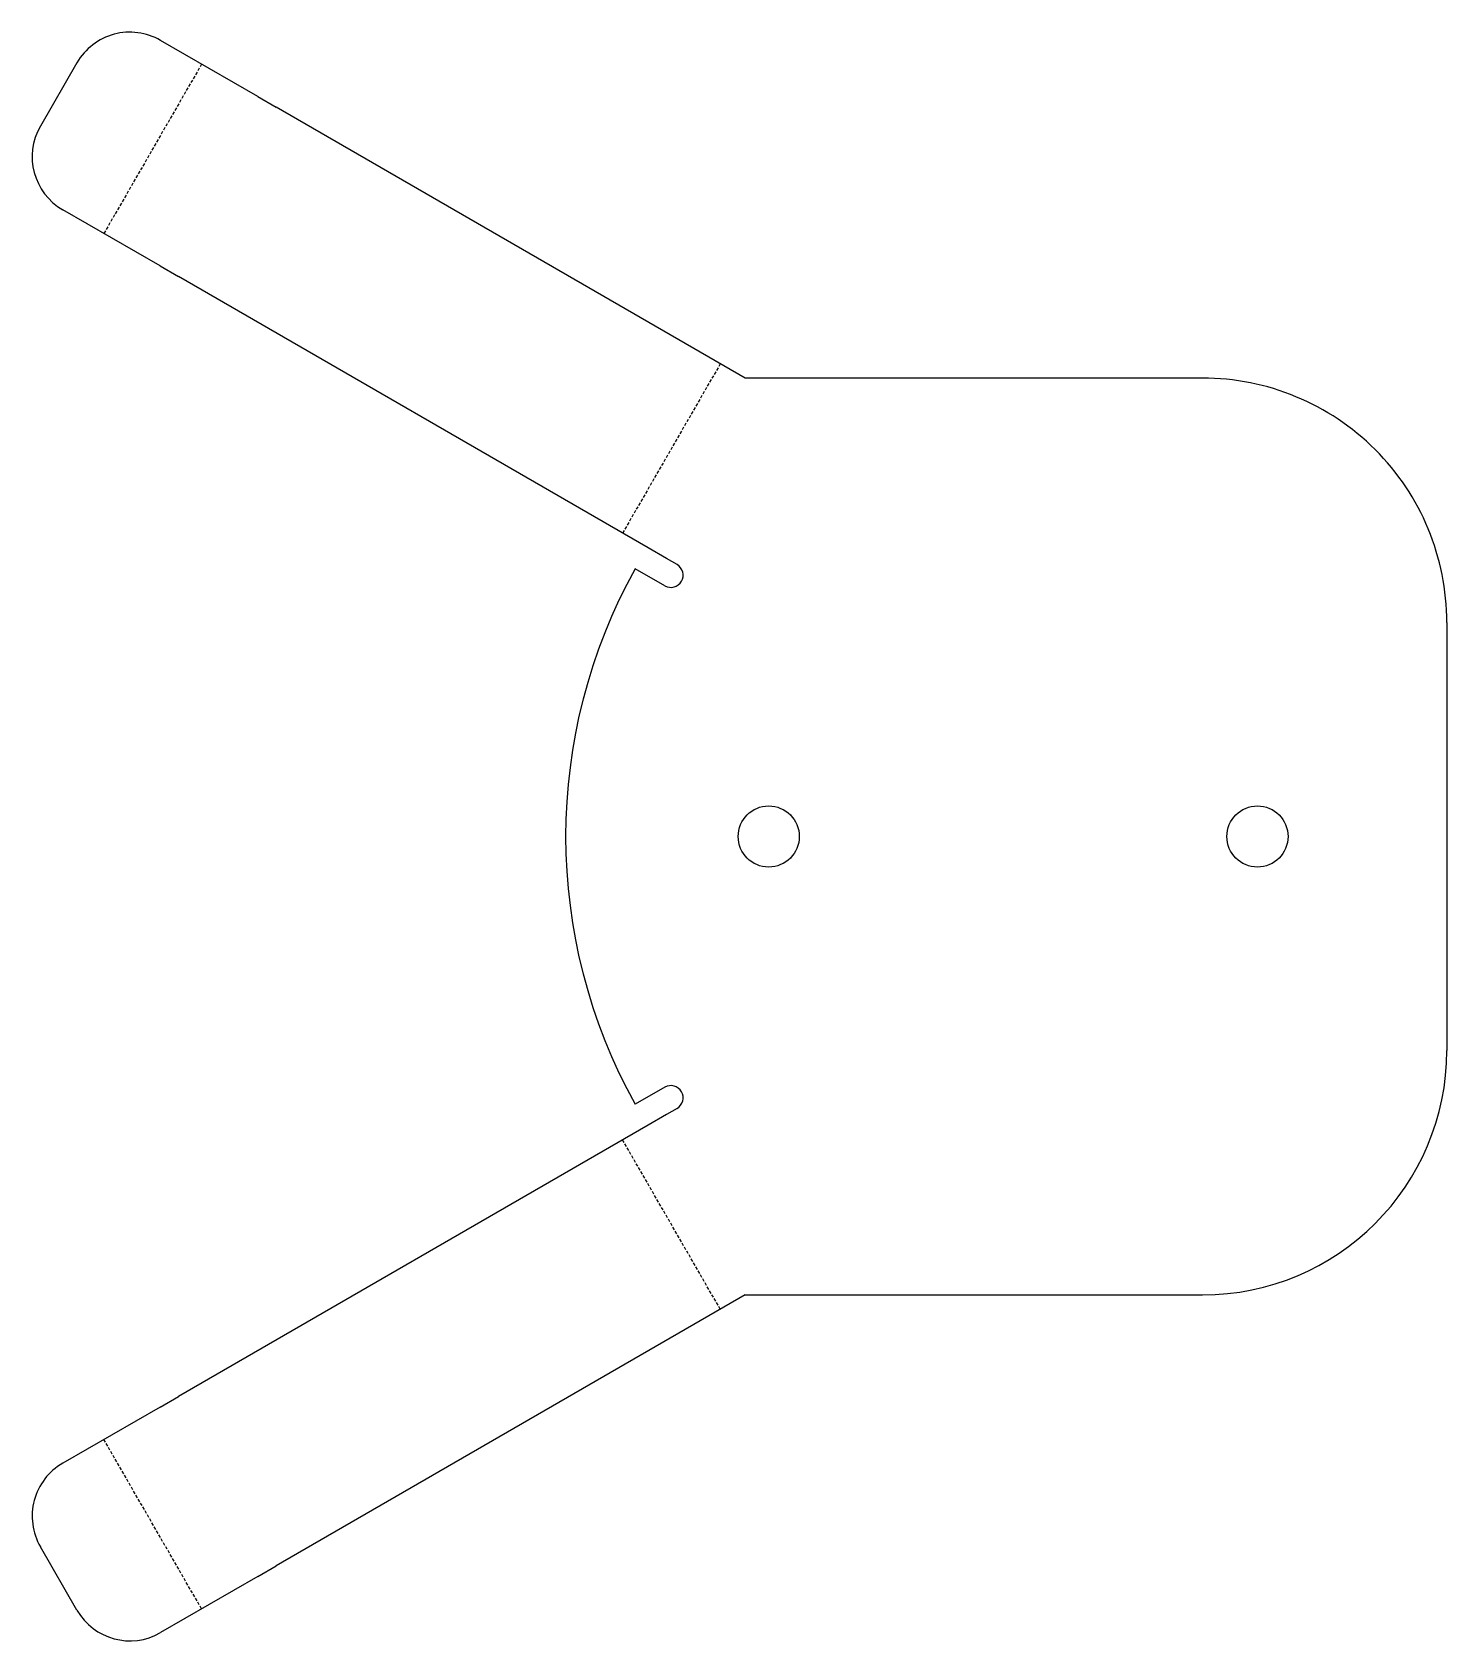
# Model space of a CAD drawing. Header units: inches. Extents: x -42 to 73, y -86 to 46.
import ezdxf

# ---------------------------------------------------------------- set-up
doc = ezdxf.new("R2010")
doc.units = ezdxf.units.IN
doc.header["$MEASUREMENT"] = 0
doc.linetypes.add('HIDDEN', pattern=[0.375, 0.25, -0.125])
doc.layers.get('0').update_dxf_attribs({"color": 40})
doc.layers.add('Bending', color=4, linetype='HIDDEN')

msp = doc.modelspace()

# ---------------------------------------------------------------- linework, layer by layer
for p, q in [((-23.862212, 40.479776), (-31.829645, 45.079776)), ((-38.659772, 43.249649), (-41.659772, 38.053497)), ((-23.862212, 40.479776), (-22.364426, 39.615029)), ((16.026042, 17.450283), (-22.364426, 39.615029)), ((-31.862212, 26.62337), (-39.829645, 31.22337)), ((-31.862212, 26.62337), (-30.364426, 25.758623)), ((8.087102, 3.558623), (-30.364426, 25.758623)), ((53.458311, 17.450283), (16.026042, 17.450283)), ((9.584888, 2.693876), (8.087102, 3.558623)), ((10.450913, 2.193876), (9.584888, 2.693876)), ((9.450913, 0.461825), (7.030189, 1.859425)), ((73.458311, -2.535852), (73.458311, -37.563581)), ((9.450913, -40.56126), (7.028944, -41.959585)), ((9.584888, -42.793311), (8.087102, -43.658058)), ((10.450913, -42.293311), (9.584888, -42.793311)), ((8.087102, -43.658058), (-30.364426, -65.858058)), ((16.026042, -57.549717), (-22.364426, -79.714464)), ((16.026042, -57.549717), (53.458311, -57.549717)), ((-31.862212, -66.722805), (-39.829645, -71.322805)), ((-31.862212, -66.722805), (-30.364426, -65.858058)), ((-38.659772, -83.349084), (-41.659772, -78.152932)), ((-23.862212, -80.579211), (-22.364426, -79.714464)), ((-23.862212, -80.579211), (-31.829645, -85.179211))]:
    msp.add_line(p, q)
for centre in [(17.958311, -20.049717), (57.958311, -20.049717)]:
    msp.add_circle(centre, 2.5)
for centre, radius, start, end in [((-34.329645, 40.749649), 5, 60, 150), ((-37.329645, 35.553497), 5, 150, 240), ((53.465243, -2.542784), 19.993069, 0.019867, 90.019867), ((46.341651, -20.051197), 45.005183, 150.866469, 209.130244), ((9.950913, 1.327851), 1, 240.000017, 59.999988), ((53.465243, -37.556649), 19.993069, 269.980133, 359.980133), ((9.950913, -41.427286), 1, 300.000012, 119.999983), ((-37.329645, -75.652932), 5, 120, 210), ((-34.329645, -80.849084), 5, 210, 300)]:
    msp.add_arc(centre, radius, start, end)
at = {"layer": 'Bending'}
for p, q in [((-28.460791, 43.134767), (-36.460791, 29.278361)), ((13.993592, 18.623719), (5.993591, 4.767312)), ((13.993591, -58.723152), (5.993591, -44.866747)), ((-28.460791, -83.234201), (-36.460791, -69.377796))]:
    msp.add_line(p, q, dxfattribs=at)

doc.saveas('drawing.dxf')
